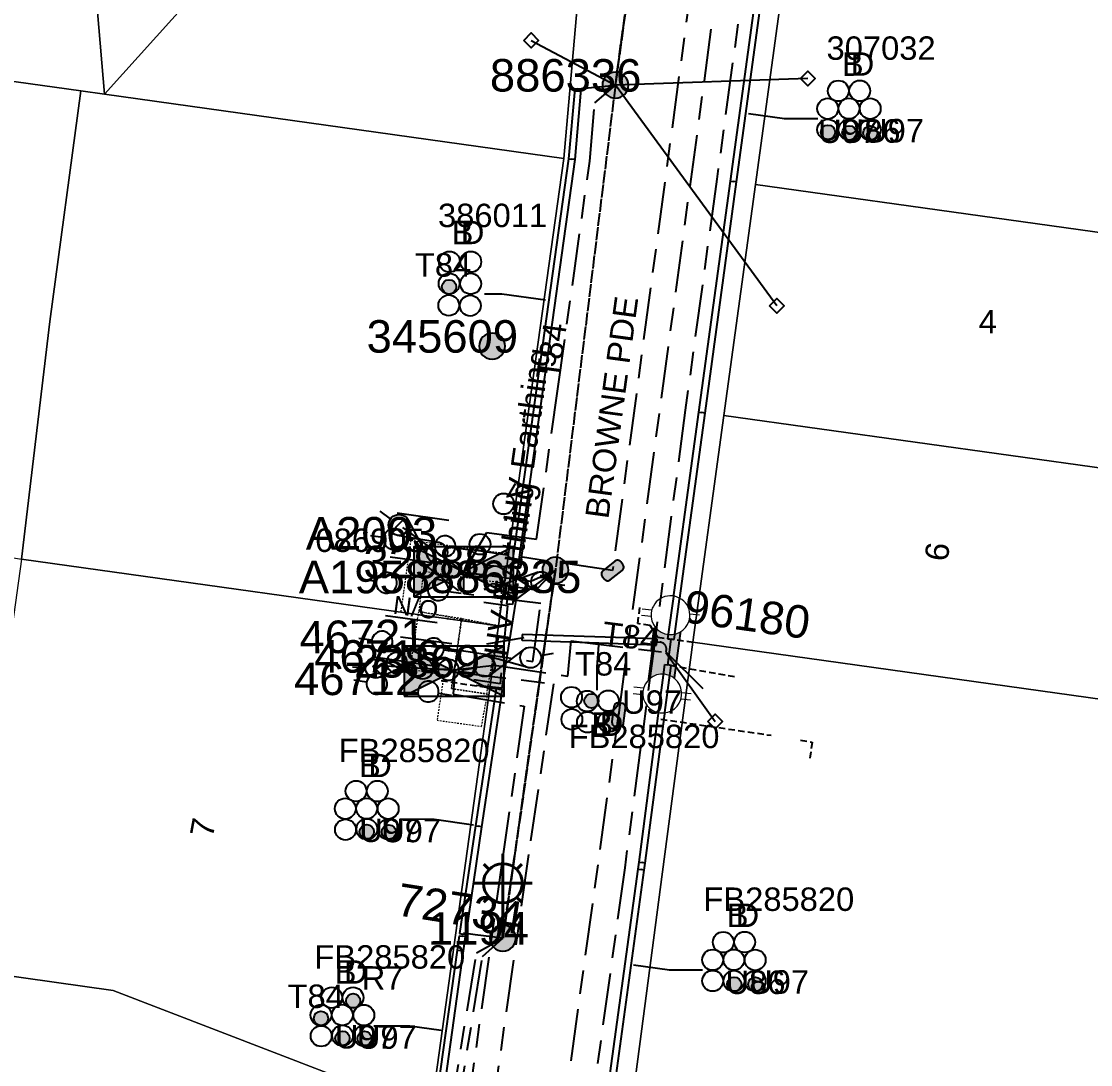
# Model space of a CAD drawing. Header units: metres. Extents: x 307881 to 309377, y 6244646 to 6245709.
# Drawn here: x 308344.4 to 308426.6, y 6245285.4 to 6245365.6 of the extents above; entities that cross this region are included whole.
import ezdxf
from ezdxf.enums import TextEntityAlignment as Align

# ---------------------------------------------------------------- set-up
doc = ezdxf.new("R2010")
doc.units = ezdxf.units.M
for name, pattern in [('Cable Exist OH', [1, 1, 0]), ('Cable Exist UG', [8.2, 4, -1.2, 1.8, -1.2]), ('DASHED', [0.75, 0.5, -0.25]), ('HIDDEN', [0.375, 0.25, -0.125]), ('HIDDEN2', [0.1875, 0.125, -0.0625])]:
    doc.linetypes.add(name, pattern=pattern)
doc.layers.get('0').update_dxf_attribs({"color": 6})
for name, color, linetype in [('_User Miscellaneous7', 7, 'Continuous'), ('Duct_SP_EXT', 7, 'Continuous'), ('Equip_HV_EXT', 7, 'Continuous'), ('Equip_LV_EXT', 7, 'Continuous'), ('Equip_SP_SL_EXT', 7, 'Continuous'), ('Mains_HV_EXT', 7, 'Continuous'), ('Mains_LV_EXT', 7, 'Continuous'), ('Mains_SL_EXT', 7, 'Continuous'), ('Services_SP_EXT', 7, 'Continuous'), ('Sub_SP_EXT', 7, 'Continuous'), ('SupportsOH_SP_TR_HV_LV_SL_EXT', 7, 'Continuous'), ('SupportsUG_SP_LV_EXT', 7, 'Continuous'), ('Trench_SP_EXT', 7, 'Continuous')]:
    doc.layers.add(name, color=color, linetype=linetype)
for name, color, linetype, lineweight in [('Cadastre Buildings_SP_EXT', 9, 'Continuous', 5), ('Cadastre Land Parcels_SP_EXT', 9, 'Continuous', 5), ('Cadastre Other Property_SP_EXT', 9, 'HIDDEN', 5), ('Cadastre Roads_SP_EXT', 9, 'Continuous', 5)]:
    doc.layers.add(name, color=color, linetype=linetype, lineweight=lineweight)
doc.layers.add('UNKNOWN_FEATURES', color=1, linetype='DASHED', plot=False)
doc.styles.add('iecARIAL', font='arial.ttf', dxfattribs={"height": 2})
doc.styles.add('POLE_LABEL', font='arial.ttf')
doc.styles.get("Standard").update_dxf_attribs({"font": 'arial.ttf'})
doc.styles.add('SWITCH_LABEL', font='arial.ttf', dxfattribs={"height": 2.5})
doc.linetypes.add('Cable E UG', pattern='A,6,-0.5,["E",Standard,S=1.7,R=0,X=0.5,Y=-1],-2.9', length=9.4)

# ---------------------------------------------------------------- blocks, each defined once
blk = doc.blocks.new('SUB_PADMOUNT_EXT')
for points in [[(0, 0), (-3.84, 1.92), (-3.84, -1.92)], [(0, 0), (3.84, 1.92), (3.84, -1.92)]]:
    blk.add_hatch(color=256).paths.add_polyline_path(points)
for p, q in [((3.84, 1.92), (-3.84, -1.92)), ((-3.84, 1.92), (3.84, -1.92))]:
    blk.add_line(p, q)
blk.add_lwpolyline([(-3.84, -1.92), (3.84, -1.92), (3.84, 1.92), (-3.84, 1.92)], close=True)
for tag, height, flags, p in [('ASSET_NUM', 2.5, 8, (2, 2)), ('STREET_CODE', 0.2, 9, (1.5, 0)), ('OPERATING_VOLTAGE', 0.2, 9, (1.5, -0.6)), ('ORIENTATION', 0.2, 9, (1.5, -0.8)), ('CONSTRUCTED_VOLTAGE', 0.2, 9, (1.5, -0.2)), ('NO_PHASES', 0.2, 9, (1.5, -0.4)), ('OWNED_BY', 0.2, 9, (1.5, -1)), ('OPERATED_BY', 0.2, 9, (1.5, -1.2)), ('SECONDARY_VOLTAGE', 0.2, 9, (1.5, -1.6)), ('MAINTAINED_BY', 0.2, 9, (1.5, -1.4)), ('STATE', 0.2, 9, (1.5, -1.8)), ('SUBSTATION_TYPE', 0.2, 9, (1.5, -2.2)), ('USAGE', 0.2, 9, (1.5, -2.4)), ('PARENT', 0.2, 9, (1.5, -2)), ('STREETNAME', 0.2, 9, (1.5, -3)), ('SUBURB', 0.2, 9, (1.5, -3.2)), ('LEGEND', 0.2, 9, (1.5, -2.6)), ('LOCATION', 0.2, 9, (1.5, -2.8)), ('Z', 0.2, 1, (1.5, -3.6)), ('NOTES', 0.2, 9, (1.5, -3.4))]:
    blk.add_attdef(tag, text='', height=height, dxfattribs=dict(flags=flags)).set_placement(p, align=Align.MIDDLE_LEFT)
blk = doc.blocks.new('PILLAR_EXT')
blk.add_hatch(color=256).paths.add_polyline_path([(-2.475, 0.99), (-2.475, -0.99), (2.475, -0.99), (2.475, 0.99)])
blk.add_lwpolyline([(-2.475, -0.99), (2.475, -0.99), (2.475, 0.99), (-2.475, 0.99)], close=True)
at = {"style": 'iecARIAL', "flags": 8}
blk.add_attdef('ASSET_NUM', (1.5, 3.5), '', height=2.5, dxfattribs=at)
for tag, p, flags in [('OWNED_BY', (0, -0.2), 9), ('STATE', (0, -0.4), 9), ('SUPPORT_TYPE', (0, -0.6), 9), ('USAGE', (0, -0.8), 9), ('LEGEND', (0, -1), 9), ('STREETNAME', (0, -1.8), 9), ('LOCATION', (0, -1.2), 9), ('NOTES', (0, -1.4), 9), ('PARENT', (0, -1.6), 9), ('SUBURB', (0, -2), 1)]:
    blk.add_attdef(tag, p, '', height=0.2, dxfattribs=dict(flags=flags))
blk = doc.blocks.new('DUCT_EXT')
blk.add_circle((0, 0.8), 0.8)
at = {"flags": 1}
blk.add_attdef('Z', (0, 0), '', height=0.2, dxfattribs=at)
at = {"flags": 9}
for tag, p in [('DUCT_CODE', (0, 0)), ('XSECT_TYPE', (0, -0.2)), ('STATE', (0, -0.6)), ('FB_REFERENCE', (0, -0.4)), ('NOTES', (0, -0.8))]:
    blk.add_attdef(tag, text='', height=0.2, dxfattribs=at).set_placement(p, align=Align.MIDDLE_LEFT)
blk = doc.blocks.new('SL_LANTERN_EXT')
at = {"lineweight": 40}
for p, q in [((0, 1.968), (0, 6.468)), ((-1.459, 5.676), (-1.061, 5.278)), ((1.458, 5.676), (1.06, 5.278)), ((-2.25, 4.218), (2.25, 4.218)), ((-1.459, 2.759), (-1.061, 3.157)), ((0, 0), (0, 2.721)), ((1.458, 2.759), (1.06, 3.157))]:
    blk.add_line(p, q, dxfattribs=at)
blk.add_circle((0, 4.218), 1.5, dxfattribs=at)
at = {"color": 7, "style": 'iecARIAL', "flags": 8}
blk.add_attdef('ASSET_NUM', (1.5, 1.5), '', height=2.5, dxfattribs=at)
for tag, p, height, flags in [('CONSTRUCTED_VOLTAGE', (0.981, -0.653), 0.2, 9), ('CONTROL_TYPE', (0.981, -0.853), 0.2, 9), ('LNUMBER', (2.181, -3.253), 2.5, 8), ('OPERATING_VOLTAGE', (0.981, -1.653), 0.2, 9), ('LANTERN_PURPOSE', (0.981, -1.053), 0.2, 9), ('LANTERN_TYPE', (0.981, -1.253), 0.2, 9), ('NO_PHASES', (0.981, -1.453), 0.2, 9), ('ORIENTATION', (0.981, -1.853), 0.2, 9), ('OWNED_BY', (0.981, -2.053), 0.2, 9), ('STATE', (0.981, -2.253), 0.2, 9), ('CEXIST', (0.981, -2.653), 0.2, 9), ('USAGE', (0.981, -2.453), 0.2, 9), ('CNEW', (0.981, -2.853), 0.2, 9), ('CNUMBER', (0.981, -3.053), 0.2, 9), ('CREMOVE', (0.981, -3.253), 0.2, 9), ('CREPLACE', (0.981, -3.453), 0.2, 9), ('LKINGHEIGHT', (0.981, -3.653), 0.2, 9), ('LBRACKET', (0.981, -3.853), 0.2, 9), ('LBRACKETVOCAB', (0.981, -4.053), 0.2, 9), ('LCATEGORY', (0.981, -4.253), 0.2, 9), ('LCHARGE1', (0.981, -4.453), 0.2, 9), ('LCHARGE1PERCENT', (0.981, -4.653), 0.2, 9), ('LCHARGE2', (0.981, -4.853), 0.2, 9), ('LCHARGE2PERCENT', (0.981, -5.053), 0.2, 9), ('LCHARGE3', (0.981, -5.253), 0.2, 9), ('LCHARGE3PERCENT', (0.981, -5.453), 0.2, 9), ('LEXIST', (0.981, -5.653), 0.2, 9), ('LLAMP', (0.981, -5.853), 0.2, 9), ('LLAMPVOCAB', (0.981, -6.053), 0.2, 9), ('LMAST', (0.981, -6.253), 0.2, 9), ('LMASTVOCAB', (0.981, -6.453), 0.2, 9), ('LNEW', (0.981, -6.653), 0.2, 9), ('LANTNUMBER', (0.981, -6.853), 0.2, 9), ('LOUTREACH', (0.981, -7.253), 0.2, 9), ('LOUTREACHVOCAB', (0.981, -7.453), 0.2, 9), ('LRATECODE', (0.981, -7.653), 0.2, 9), ('LREMOVE', (0.981, -7.853), 0.2, 9), ('LREPLACE', (0.981, -8.053), 0.2, 9), ('LTYPE', (0.981, -8.253), 0.2, 9), ('LTYPEVOCAB', (0.981, -8.453), 0.2, 9), ('LEGEND', (0.981, -8.653), 0.2, 9), ('LOCATION', (0.981, -8.853), 0.2, 9), ('NOTES', (0.981, -9.053), 0.2, 9), ('STREETNAME', (0.981, -9.253), 0.2, 9), ('SUBURB', (0.981, -9.453), 0.2, 1)]:
    blk.add_attdef(tag, p, '', height=height, dxfattribs=dict(flags=flags))
blk = doc.blocks.new('CCP_EXT')
at = {"flags": 9}
for tag, p in [('USAGE', (0, -1.2)), ('LEGEND', (0, -1.4)), ('LIFE_SUPPORT', (0, -1.6)), ('STATE', (0, -1.8)), ('NOTES', (0, -2))]:
    blk.add_attdef(tag, text='', height=0.2, dxfattribs=at).set_placement(p, align=Align.MIDDLE_LEFT)
blk.add_wipeout([(0, 0.566), (0.566, 0), (0, -0.566), (-0.566, 0)])
blk.add_lwpolyline([(-0.566, 0), (0, 0.566), (0.566, 0), (0, -0.566), (-0.566, 0)])
at = {"flags": 1}
blk.add_attdef('Z', (0, 0), '', height=0.2, dxfattribs=at)
at = {"flags": 9}
for tag, p in [('CCP_TYPE', (0, 0)), ('OPERATING_VOLTAGE', (0, -0.6)), ('ORIENTATION', (0, -0.8)), ('CONSTRUCTED_VOLTAGE', (0, -0.2)), ('NO_PHASES', (0, -0.4)), ('OWNED_BY', (0, -1))]:
    blk.add_attdef(tag, text='', height=0.2, dxfattribs=at).set_placement(p, align=Align.MIDDLE_LEFT)
blk = doc.blocks.new('POLE_EXT')
blk.add_hatch(color=256).paths.add_polyline_path([(-1, 0, 1), (1, 0, 1)])
blk.add_lwpolyline([(-1, 0, 1), (1, 0, 1)], format="xyb", close=True)
for tag, height, flags, p in [('pNumber', 2.5, 8, (-17.84, 2.067)), ('OWNED_BY', 0.2, 9, (1.355, -0.4)), ('SPECIAL_USE', 0.2, 9, (1.355, -0.8)), ('PARENT', 0.2, 9, (1.355, -0.6)), ('cLV', 0.2, 9, (1.355, -1.4)), ('STATE', 0.2, 9, (1.355, -1)), ('hDepth', 0.2, 9, (1.355, -1.6)), ('USAGE', 0.2, 9, (1.355, -1.2)), ('cHV', 0.2, 9, (1.355, -2)), ('hDia', 0.2, 9, (1.355, -1.8)), ('LBRACKET', 0.2, 9, (1.355, -2.2)), ('LExisting', 0.2, 9, (1.355, -2.4)), ('LANTNUMBER', 0.2, 9, (1.355, -2.6)), ('LOther', 0.2, 9, (1.355, -2.8)), ('LRemove', 0.2, 9, (1.355, -3)), ('LEGEND', 0.2, 9, (1.355, -3.2)), ('cLinedev', 0.2, 9, (1.355, -3.4)), ('pExisting', 0.2, 9, (1.355, -3.8)), ('LOCATION', 0.2, 9, (1.355, -3.6)), ('PFNUMBER', 0.2, 9, (1.355, -4)), ('NEWPFNUMBER', 0.2, 9, (1.355, -4.2)), ('pFooting', 0.2, 9, (1.355, -4.4)), ('pNew', 0.2, 9, (1.355, -4.6)), ('pRelocate', 0.2, 9, (1.355, -5)), ('pRemove', 0.2, 9, (1.355, -5.2)), ('pReplace', 0.2, 9, (1.355, -5.4)), ('pStay', 0.2, 9, (1.355, -5.6)), ('pType', 0.2, 9, (1.355, -5.8)), ('cspan', 0.2, 9, (1.355, -6)), ('STREETNAME', 0.2, 9, (1.355, -6.2)), ('SUBURB', 0.2, 9, (1.355, -6.4)), ('NOTES', 0.2, 9, (1.355, -6.6)), ('OPERATED_BY', 0.2, 9, (1.355, -7.014)), ('MAINTAINED_BY', 0.2, 9, (1.355, -6.814))]:
    blk.add_attdef(tag, text='', height=height, dxfattribs=dict(flags=flags)).set_placement(p, align=Align.MIDDLE_LEFT)
at = {"style": 'POLE_LABEL'}
for tag, height, flags, p in [('ASSET_NUM', 2.5, 8, (2, 2)), ('STRUCTURE_PLANT_NUMBER', 0.2, 9, (1.355, 0.028)), ('STREET_CODE', 0.2, 9, (1.355, -0.2))]:
    blk.add_attdef(tag, text='', height=height, dxfattribs=dict(at, flags=flags)).set_placement(p, align=Align.MIDDLE_LEFT)
at = {"flags": 1}
blk.add_attdef('Z', (1.355, -7.328), '', height=0.2, dxfattribs=at)
blk = doc.blocks.new('HV_STJ_EXT')
h = blk.add_hatch(color=256)
edge = h.paths.add_edge_path()
edge.add_ellipse((-0.586, 0.131), major_axis=(0.226, 0.226), ratio=1, start_angle=44.99996, end_angle=135)
edge.add_line((-0.906, 0.131), (-0.906, -0.131))
edge.add_ellipse((-0.586, -0.131), major_axis=(0.226, 0.226), ratio=1, start_angle=134.99996, end_angle=225)
edge.add_line((-0.586, -0.451), (0.586, -0.451))
edge.add_ellipse((0.586, -0.131), major_axis=(-0.226, 0.226), ratio=1, start_angle=134.99996, end_angle=225)
edge.add_line((0.906, -0.131), (0.906, 0.131))
edge.add_ellipse((0.586, 0.131), major_axis=(-0.226, 0.226), ratio=1, start_angle=224.99996, end_angle=315)
edge.add_line((0.586, 0.451), (-0.586, 0.451))
blk.add_lwpolyline([(-0.906, 0.131), (-0.906, -0.131, 0.414214), (-0.586, -0.451), (0.586, -0.451, 0.414214), (0.906, -0.131), (0.906, 0.131, 0.414214), (0.586, 0.451), (-0.586, 0.451, 0.414214)], format="xyb", close=True)
for tag, flags, p in [('ORIENTATION', 9, (1.5, 0)), ('Z', 1, (1.5, -0.8)), ('USAGE', 9, (1.5, -0.2)), ('LEGEND', 9, (1.5, -0.4)), ('NOTES', 9, (1.5, -0.6))]:
    blk.add_attdef(tag, text='', height=0.2, dxfattribs=dict(flags=flags)).set_placement(p, align=Align.MIDDLE_LEFT)
blk = doc.blocks.new('LV_UG_LINKS_OPEN_EXT')
at = {"lineweight": 20}
for p, q in [((-0.249, 1.473), (-0.249, 2.22)), ((0.249, 1.473), (0.249, 2.22)), ((-0.249, -1.473), (-0.249, -2.22)), ((0.249, -1.473), (0.249, -2.22))]:
    blk.add_line(p, q, dxfattribs=at)
at = {"flags": 9}
for tag, p in [('ACTUAL_STATUS', (0, 0)), ('OPERATING_VOLTAGE', (0, -0.6)), ('ORIENTATION', (0, -0.8)), ('CONSTRUCTED_VOLTAGE', (0, -0.2)), ('NO_PHASES', (0, -0.4)), ('STATE', (0, -1)), ('SWITCH_TYPE', (0, -1.2)), ('USAGE', (0, -1.4)), ('NOTES', (0, -1.6))]:
    blk.add_attdef(tag, text='', height=0.2, dxfattribs=at).set_placement(p, align=Align.MIDDLE_LEFT)
at = {"flags": 1}
blk.add_attdef('Z', (0, 0), '', height=0.2, dxfattribs=at)
blk.add_wipeout([(-0.249, 1.473), (-0.432, 1.43), (-0.608, 1.365), (-0.774, 1.278), (-0.928, 1.171), (-1.067, 1.045), (-1.19, 0.903), (-1.294, 0.747), (-1.377, 0.579), (-1.439, 0.402), (-1.478, 0.218), (-1.494, 0.031), (-1.486, -0.156), (-1.455, -0.341), (-1.4, -0.521), (-1.324, -0.692), (-1.227, -0.853), (-1.11, -1), (-0.976, -1.131), (-0.827, -1.244), (-0.664, -1.338), (-0.491, -1.411), (-0.311, -1.461), (-0.125, -1.489), (0.062, -1.493), (0.249, -1.473), (0.432, -1.43), (0.608, -1.365), (0.774, -1.278), (0.928, -1.171), (1.067, -1.045), (1.19, -0.903), (1.294, -0.747), (1.377, -0.579), (1.439, -0.402), (1.478, -0.218), (1.494, -0.031), (1.486, 0.156), (1.455, 0.341), (1.4, 0.521), (1.324, 0.692), (1.227, 0.853), (1.11, 1), (0.976, 1.131), (0.827, 1.244), (0.664, 1.338), (0.491, 1.411), (0.311, 1.461), (0.125, 1.489), (-0.062, 1.493)])
at = {"lineweight": 20}
blk.add_lwpolyline([(0, -1.494, 1), (0, 1.494, 1)], format="xyb", close=True, dxfattribs=at)
blk = doc.blocks.new('LV_UG_DFUSE_CLOSED_EXT')
for points in [[(1, 0), (0, 0)], [(5.04, 0.726), (2.156, -0.717)], [(5.049, -0.707), (2.156, 0.717)], [(6.2, 0.013), (7.2, 0.013)]]:
    blk.add_lwpolyline(points)
for centre in [(1.8, 0), (5.4, 0.011)]:
    blk.add_circle(centre, 0.8)
at = {"flags": 9}
for tag, p in [('ACTUAL_STATUS', (0, 0)), ('OPERATING_VOLTAGE', (0, -0.6)), ('ORIENTATION', (0, -0.8)), ('CONSTRUCTED_VOLTAGE', (0, -0.2)), ('NO_PHASES', (0, -0.4)), ('STATE', (0, -1)), ('SWITCH_TYPE', (0, -1.2)), ('USAGE', (0, -1.4)), ('NOTES', (0, -1.6))]:
    blk.add_attdef(tag, text='', height=0.2, dxfattribs=at).set_placement(p, align=Align.MIDDLE_LEFT)
at = {"flags": 1}
blk.add_attdef('Z', (0, 0), '', height=0.2, dxfattribs=at)
blk = doc.blocks.new('LV_UG_DFUSE_OPEN_EXT')
for points in [[(1, 0), (0, 0)], [(6.2, 0.013), (7.2, 0.013)]]:
    blk.add_lwpolyline(points)
for centre in [(1.8, 0), (5.4, 0.011)]:
    blk.add_circle(centre, 0.8)
at = {"flags": 9}
for tag, p in [('ACTUAL_STATUS', (0, 0)), ('OPERATING_VOLTAGE', (0, -0.6)), ('ORIENTATION', (0, -0.8)), ('CONSTRUCTED_VOLTAGE', (0, -0.2)), ('NO_PHASES', (0, -0.4)), ('STATE', (0, -1)), ('SWITCH_TYPE', (0, -1.2)), ('USAGE', (0, -1.4)), ('NOTES', (0, -1.6))]:
    blk.add_attdef(tag, text='', height=0.2, dxfattribs=at).set_placement(p, align=Align.MIDDLE_LEFT)
at = {"flags": 1}
blk.add_attdef('Z', (0, 0), '', height=0.2, dxfattribs=at)
blk = doc.blocks.new('SWG_HOLEC_SU_EXT')
blk.add_line((1.8, -2), (5.8, -2))
for points in [[(1, 0), (0, 0)], [(6.6, 0), (7.6, 0)]]:
    blk.add_lwpolyline(points)
for points in [[(1.8, -0.8, 1), (1.8, 0.8, 1)], [(5.8, -0.8, 1), (5.8, 0.8, 1)]]:
    blk.add_lwpolyline(points, format="xyb", close=True)
at = {"style": 'SWITCH_LABEL', "flags": 8}
blk.add_attdef('ASSET_NUM', text='', height=2.5, rotation=179.95437, dxfattribs=at).set_placement((-2.4, 0), align=Align.MIDDLE_LEFT)
at = {"flags": 1}
blk.add_attdef('Z', (0, 0), '', height=0.2, dxfattribs=at)
at = {"flags": 9}
for tag, p in [('ACTUAL_STATUS', (0, -0.4)), ('CONSTRUCTED_VOLTAGE', (0, -0.6)), ('NO_PHASES', (0, -0.8)), ('OPERATING_VOLTAGE', (0, -1)), ('ORIENTATION', (0, -1.2)), ('OWNED_BY', (0, -1.4)), ('PARENT', (0, -1.6)), ('STATE', (0, -1.8)), ('SWITCH_TYPE', (0, -2)), ('USAGE', (0, -2.2)), ('LOCATION', (0, -2.4)), ('STREETNAME', (0, -2.6)), ('SUBURB', (0, -2.8)), ('NOTES', (0, -3))]:
    blk.add_attdef(tag, text='', height=0.2, dxfattribs=at).set_placement(p, align=Align.MIDDLE_LEFT)
at = {"style": 'SWITCH_LABEL', "flags": 9}
blk.add_attdef('STREET_CODE', text='', height=0.2, dxfattribs=at).set_placement((0, -0.2), align=Align.MIDDLE_LEFT)
blk = doc.blocks.new('SWG_HOLEC_SU_NO_EXT')
blk.add_line((1.8, -2), (5.8, -2))
for points in [[(1, 0), (0, 0)], [(6.6, 0), (7.6, 0)]]:
    blk.add_lwpolyline(points)
for points in [[(1.8, -0.8, 1), (1.8, 0.8, 1)], [(5.8, -0.8, 1), (5.8, 0.8, 1)]]:
    blk.add_lwpolyline(points, format="xyb", close=True)
at = {"insert": (5.311, -3.639), "char_height": 1.4, "width": 3.88632, "attachment_point": 1, "rotation": 180}
blk.add_mtext('{\\fArial|b0|i0|c0|p34;N/O}', dxfattribs=at)
at = {"style": 'SWITCH_LABEL', "flags": 8}
blk.add_attdef('ASSET_NUM', text='', height=2.5, rotation=179.95437, dxfattribs=at).set_placement((-2.4, 0), align=Align.MIDDLE_LEFT)
at = {"flags": 1}
blk.add_attdef('Z', (0, 0), '', height=0.2, dxfattribs=at)
at = {"flags": 9}
for tag, p in [('ACTUAL_STATUS', (0, -0.4)), ('CONSTRUCTED_VOLTAGE', (0, -0.6)), ('NO_PHASES', (0, -0.8)), ('OPERATING_VOLTAGE', (0, -1)), ('ORIENTATION', (0, -1.2)), ('OWNED_BY', (0, -1.4)), ('PARENT', (0, -1.6)), ('STATE', (0, -1.8)), ('SWITCH_TYPE', (0, -2)), ('USAGE', (0, -2.2)), ('LOCATION', (0, -2.4)), ('STREETNAME', (0, -2.6)), ('SUBURB', (0, -2.8)), ('NOTES', (0, -3))]:
    blk.add_attdef(tag, text='', height=0.2, dxfattribs=at).set_placement(p, align=Align.MIDDLE_LEFT)
at = {"style": 'SWITCH_LABEL', "flags": 9}
blk.add_attdef('STREET_CODE', text='', height=0.2, dxfattribs=at).set_placement((0, -0.2), align=Align.MIDDLE_LEFT)
blk = doc.blocks.new('CABLE_LARGE_EXT')
h = blk.add_hatch(color=256)
edge = h.paths.add_edge_path()
edge.add_arc((0, 0.55), 0.55, 0, 360)
blk.add_circle((0, 0.55), 0.55)
at = {"flags": 1}
blk.add_attdef('Z', (0, 0), '', height=0.2, dxfattribs=at)
at = {"flags": 9}
for tag, p in [('COND_CODE', (0, 0)), ('XSECT_SIZE', (0, -0.6)), ('STATE', (0, -0.4)), ('FB_REFERENCE', (0, -0.2)), ('NOTES', (0, -0.8))]:
    blk.add_attdef(tag, text='', height=0.2, dxfattribs=at).set_placement(p, align=Align.MIDDLE_LEFT)

msp = doc.modelspace()

# ---------------------------------------------------------------- linework, layer by layer
at = {"layer": '_User Miscellaneous7'}
for points in [[(308405.629, 6245358.084), (308403.078, 6245358.079), (308400.308, 6245358.469)], [(308380.008, 6245344.624), (308381.342, 6245344.624), (308384.686, 6245344.16)], [(308388.681, 6245314.172), (308388.682, 6245315.95), (308388.807, 6245317.622)], [(308373.492, 6245304.275), (308376.133, 6245304.244), (308379.161, 6245303.817)], [(308396.779, 6245292.65), (308394.228, 6245292.645), (308391.458, 6245293.035)], [(308371.493, 6245288.376), (308374.261, 6245288.373), (308376.674, 6245288.025)]]:
    msp.add_lwpolyline(points, dxfattribs=at)
at = {"layer": 'Cadastre Buildings_SP_EXT', "linetype": 'Continuous'}
msp.add_lwpolyline([(308365.418, 6245256.435), (308366.202, 6245256.601), (308367.055, 6245256.878), (308367.877, 6245257.237), (308368.662, 6245257.672), (308369.402, 6245258.179), (308370.09, 6245258.754), (308370.72, 6245259.393), (308371.287, 6245260.088), (308371.786, 6245260.834), (308372.211, 6245261.624), (308372.56, 6245262.449), (308372.828, 6245263.306), (308373.014, 6245264.183), (308375.869, 6245281.673), (308351.457, 6245291.081), (308339.987, 6245292.682), (308335.468, 6245260.121), (308355.465, 6245257.439), (308362.23, 6245256.531), (308363.021, 6245256.393), (308363.819, 6245256.329), (308364.621, 6245256.345), (308365.418, 6245256.435)], close=True, dxfattribs=at)
at = {"layer": 'Cadastre Land Parcels_SP_EXT', "linetype": 'Continuous'}
for points in [[(308365.128, 6245375.923), (308363.125, 6245398.052), (308347.682, 6245396.461), (308350.771, 6245359.972), (308365.128, 6245375.923)], [(308350.771, 6245359.972), (308347.682, 6245396.461), (308332.551, 6245394.924), (308335.115, 6245362.143), (308348.96, 6245360.223), (308350.771, 6245359.972)], [(308387.656, 6245372.496), (308365.128, 6245375.923), (308350.771, 6245359.972), (308386.106, 6245355.043), (308387.656, 6245372.496)], [(308346.571, 6245342.498), (308348.96, 6245360.223), (308335.115, 6245362.143), (308312.09, 6245365.355), (308309.692, 6245347.538), (308307.37, 6245330.282), (308344.388, 6245324.226), (308346.571, 6245342.498)], [(308437.606, 6245347.918), (308400.842, 6245353.036), (308398.415, 6245335.269), (308435.189, 6245330.16), (308437.606, 6245347.918)], [(308432.832, 6245312.709), (308435.189, 6245330.16), (308398.415, 6245335.269), (308396.033, 6245317.849), (308432.832, 6245312.709)], [(308339.987, 6245292.682), (308351.457, 6245291.081), (308375.869, 6245281.673), (308378.804, 6245302.709), (308381.092, 6245319.106), (308344.388, 6245324.226), (308342.093, 6245307.772), (308339.987, 6245292.682)]]:
    msp.add_lwpolyline(points, close=True, dxfattribs=at)
at = {"layer": 'Cadastre Other Property_SP_EXT', "linetype": 'HIDDEN2'}
for points in [[(308381.092, 6245319.106), (308381.857, 6245324.619), (308374.33, 6245325.67), (308373.56, 6245320.153), (308381.092, 6245319.106)], [(308381.092, 6245319.106), (308381.382, 6245322.387), (308375.303, 6245323.297), (308374.955, 6245320.211), (308381.092, 6245319.106)], [(308378.248, 6245319.663), (308374.921, 6245320.198), (308374.263, 6245315.765), (308376.89, 6245315.365), (308376.354, 6245311.855), (308379.779, 6245311.379), (308380.232, 6245313.863), (308377.465, 6245314.285), (308378.248, 6245319.663)], [(308381.092, 6245319.106), (308378.248, 6245319.663), (308377.465, 6245314.285), (308380.181, 6245313.87), (308381.092, 6245319.106)]]:
    msp.add_lwpolyline(points, close=True, dxfattribs=at)
at = {"layer": 'Duct_SP_EXT'}
for p, q in [((308398.92, 6245353.299), (308401.25, 6245370.366)), ((308399.395, 6245353.234), (308401.725, 6245370.302)), ((308386.943, 6245360.396), (308386.464, 6245355.002)), ((308387.421, 6245360.353), (308386.941, 6245354.948)), ((308386.943, 6245360.396), (308387.182, 6245360.375)), ((308387.421, 6245360.353), (308387.182, 6245360.375)), ((308386.464, 6245355.002), (308384.006, 6245337.379)), ((308386.941, 6245354.948), (308384.481, 6245337.313)), ((308386.464, 6245355.002), (308386.702, 6245354.975)), ((308386.941, 6245354.948), (308386.702, 6245354.975)), ((308396.493, 6245335.532), (308398.92, 6245353.299)), ((308396.968, 6245335.467), (308399.395, 6245353.234)), ((308398.92, 6245353.299), (308399.158, 6245353.266)), ((308399.395, 6245353.234), (308399.158, 6245353.266)), ((308384.006, 6245337.379), (308381.692, 6245320.804)), ((308384.481, 6245337.313), (308382.168, 6245320.737)), ((308384.006, 6245337.379), (308384.243, 6245337.346)), ((308384.481, 6245337.313), (308384.243, 6245337.346)), ((308396.493, 6245335.532), (308396.731, 6245335.499)), ((308396.968, 6245335.467), (308396.731, 6245335.499)), ((308381.692, 6245320.804), (308381.93, 6245320.771)), ((308382.168, 6245320.737), (308381.93, 6245320.771)), ((308382.89, 6245317.974), (308382.897, 6245318.214)), ((308382.905, 6245318.454), (308382.897, 6245318.214)), ((308393.876, 6245316.135), (308394.114, 6245316.104)), ((308394.352, 6245316.073), (308394.114, 6245316.104)), ((308380.9, 6245314.285), (308379.311, 6245303.737)), ((308381.375, 6245314.214), (308379.786, 6245303.666)), ((308380.9, 6245314.285), (308381.138, 6245314.25)), ((308381.375, 6245314.214), (308381.138, 6245314.25)), ((308379.311, 6245303.737), (308378.09, 6245295.456)), ((308379.786, 6245303.666), (308378.565, 6245295.386)), ((308379.311, 6245303.737), (308379.311, 6245303.737)), ((308379.311, 6245303.737), (308379.548, 6245303.701)), ((308379.311, 6245303.737), (308379.548, 6245303.701)), ((308379.786, 6245303.666), (308379.548, 6245303.701)), ((308379.786, 6245303.666), (308379.548, 6245303.701)), ((308379.786, 6245303.666), (308379.786, 6245303.666)), ((308391.819, 6245300.401), (308391.889, 6245300.937)), ((308391.889, 6245300.937), (308391.889, 6245300.937)), ((308391.889, 6245300.937), (308392.127, 6245300.907)), ((308391.889, 6245300.937), (308392.127, 6245300.907)), ((308392.365, 6245300.876), (308392.127, 6245300.907)), ((308392.365, 6245300.876), (308392.127, 6245300.907)), ((308392.295, 6245300.338), (308392.365, 6245300.876)), ((308392.365, 6245300.876), (308392.365, 6245300.876)), ((308389.034, 6245280.003), (308391.819, 6245300.401)), ((308389.51, 6245279.938), (308392.295, 6245300.338)), ((308391.819, 6245300.401), (308392.057, 6245300.369)), ((308392.295, 6245300.338), (308392.057, 6245300.369)), ((308378.051, 6245295.29), (308377.898, 6245294.192)), ((308378.051, 6245295.29), (308378.289, 6245295.256)), ((308378.09, 6245295.456), (308378.327, 6245295.421)), ((308378.526, 6245295.223), (308378.289, 6245295.256)), ((308378.565, 6245295.386), (308378.327, 6245295.421)), ((308378.526, 6245295.223), (308378.373, 6245294.126)), ((308377.898, 6245294.192), (308376.124, 6245281.496)), ((308378.373, 6245294.126), (308376.599, 6245281.425)), ((308377.898, 6245294.192), (308378.135, 6245294.159)), ((308378.373, 6245294.126), (308378.135, 6245294.159))]:
    msp.add_line(p, q, dxfattribs=at)
at = {"layer": 'Mains_HV_EXT', "linetype": 'Cable Exist UG'}
for points in [[(308399.337, 6245393.848), (308389.854, 6245323.36)], [(308389.854, 6245323.36), (308379.02, 6245324.953), (308378.398, 6245323.246)], [(308377.673, 6245315.736), (308378.087, 6245317.236), (308383.727, 6245316.367), (308383.727, 6245316.367), (308384.34, 6245320.824), (308378.428, 6245321.558), (308378.404, 6245323.258)], [(308377.725, 6245315.684), (308377.605, 6245313.862), (308383.065, 6245312.924), (308383.065, 6245312.924), (308381.462, 6245301.759), (308377.274, 6245271.781)], [(308377.673, 6245315.58), (308385.311, 6245314.655), (308385.311, 6245314.655), (308383.397, 6245301.525), (308380.089, 6245278.34), (308380.089, 6245278.34), (308378.138, 6245264.957), (308374.308, 6245237.476)], [(308384.418, 6245269.435), (308390.345, 6245312.386)]]:
    msp.add_lwpolyline(points, dxfattribs=at)
at = {"layer": 'Mains_HV_EXT', "linetype": 'Cable E UG'}
for points in [[(308383.208, 6245326.891), (308383.536, 6245329.244)], [(308380.374, 6245323.757), (308382.749, 6245323.602), (308382.749, 6245323.602), (308383.208, 6245326.891)], [(308379.98, 6245321.914), (308380.609, 6245322.367), (308383.988, 6245321.875), (308385.451, 6245323.393)], [(308379.369, 6245314.539), (308381.367, 6245314.355), (308382.523, 6245321.568), (308379.98, 6245321.914)]]:
    msp.add_lwpolyline(points, dxfattribs=at)
at = {"layer": 'Mains_LV_EXT', "linetype": 'Cable Exist OH'}
for points in [[(308390.072, 6245360.664), (308394.21, 6245391.223)], [(308381.419, 6245295.105), (308385.456, 6245323.381)]]:
    msp.add_lwpolyline(points, dxfattribs=at)
at = {"layer": 'Mains_LV_EXT', "linetype": 'Cable Exist UG'}
for points in [[(308378.404, 6245323.258), (308380.195, 6245326.294), (308383.999, 6245325.766), (308383.999, 6245325.766), (308385.63, 6245337.153), (308388.094, 6245354.816), (308388.493, 6245359.314), (308390.072, 6245360.664)], [(308378.456, 6245323.207), (308380.203, 6245323.009), (308383.561, 6245322.542), (308383.561, 6245322.542), (308385.456, 6245323.381)], [(308335.202, 6245258.139), (308338.436, 6245257.676), (308338.436, 6245257.676), (308355.706, 6245255.387), (308355.706, 6245255.387), (308373.066, 6245253.432), (308374.98, 6245263.814), (308377.843, 6245281.351), (308379.857, 6245293.692), (308381.419, 6245295.105)]]:
    msp.add_lwpolyline(points, dxfattribs=at)
at = {"layer": 'Mains_SL_EXT', "linetype": 'Cable Exist UG'}
msp.add_lwpolyline([(308361.047, 6245261.873), (308357.982, 6245255.588), (308357.982, 6245255.588), (308362.001, 6245255.048), (308362.832, 6245254.903), (308363.774, 6245254.828), (308364.72, 6245254.846), (308365.659, 6245254.953), (308372.726, 6245253.943), (308374.488, 6245263.906), (308377.349, 6245281.432), (308379.395, 6245293.967), (308381.419, 6245295.105)], dxfattribs=at)
at = {"layer": 'Trench_SP_EXT', "linetype": 'Cable Exist UG'}
for points in [[(308387.182, 6245360.375), (308390.072, 6245360.664)], [(308378.021, 6245321.799), (308375.135, 6245324.017)], [(308385.456, 6245323.381), (308381.93, 6245320.771)], [(308379.96, 6245320.93), (308381.78, 6245320.667)], [(308381.78, 6245320.667), (308381.2, 6245314.64)], [(308383.034, 6245318.18), (308380.17, 6245317.71)], [(308379.104, 6245317.067), (308375.544, 6245317.575)], [(308394.102, 6245316.088), (308394.349, 6245318.079)], [(308393.952, 6245317.1), (308397.036, 6245314.063)], [(308381.2, 6245314.64), (308379.18, 6245314.97)], [(308381.419, 6245295.105), (308379.285, 6245295.369), (308378.391, 6245295.479)]]:
    msp.add_lwpolyline(points, dxfattribs=at)
msp.add_lwpolyline([(308392.783, 6245317.889), (308393.524, 6245317.848), (308393.524, 6245317.848, -0.517351), (308393.952, 6245317.1)], format="xyb", dxfattribs=at)
at = {"layer": 'UNKNOWN_FEATURES'}
for points in [[(308391.792, 6245319.276), (308391.956, 6245320.54)], [(308396.061, 6245317.84), (308393.332, 6245318.212), (308392.737, 6245319.147), (308391.792, 6245319.276)], [(308399.242, 6245315.183), (308394.102, 6245316.088)], [(308376.67, 6245314.901), (308381.382, 6245314.214)], [(308404.312, 6245310.315), (308405.212, 6245310.171), (308405.014, 6245308.91)]]:
    msp.add_lwpolyline(points, dxfattribs=at)

# ---------------------------------------------------------------- block references
at = {"layer": '_User Miscellaneous7'}
for name, p in [('DUCT_EXT', (308407.22, 6245359.425)), ('DUCT_EXT', (308408.863, 6245359.431)), ('DUCT_EXT', (308406.402, 6245358.066)), ('DUCT_EXT', (308408.036, 6245358.07)), ('DUCT_EXT', (308409.671, 6245358.063)), ('DUCT_EXT', (308406.403, 6245356.452)), ('CABLE_LARGE_EXT', (308406.423, 6245356.498)), ('DUCT_EXT', (308408.041, 6245356.441)), ('DUCT_EXT', (308409.676, 6245356.439)), ('CABLE_LARGE_EXT', (308409.676, 6245356.439)), ('DUCT_EXT', (308377.308, 6245346.291)), ('DUCT_EXT', (308378.948, 6245346.29)), ('DUCT_EXT', (308377.283, 6245344.615)), ('DUCT_EXT', (308378.94, 6245344.605)), ('CABLE_LARGE_EXT', (308377.283, 6245344.615)), ('DUCT_EXT', (308377.255, 6245342.939)), ('DUCT_EXT', (308378.912, 6245342.921)), ('DUCT_EXT', (308386.695, 6245312.823)), ('DUCT_EXT', (308387.91, 6245312.522)), ('DUCT_EXT', (308389.526, 6245312.55)), ('CABLE_LARGE_EXT', (308388.231, 6245312.792)), ('DUCT_EXT', (308386.725, 6245311.117)), ('DUCT_EXT', (308387.925, 6245310.902)), ('DUCT_EXT', (308389.545, 6245310.934)), ('DUCT_EXT', (308370.127, 6245305.604)), ('DUCT_EXT', (308371.766, 6245305.603)), ('DUCT_EXT', (308369.299, 6245304.26)), ('DUCT_EXT', (308370.941, 6245304.264)), ('DUCT_EXT', (308372.597, 6245304.255)), ('DUCT_EXT', (308369.316, 6245302.646)), ('DUCT_EXT', (308370.961, 6245302.683)), ('DUCT_EXT', (308372.618, 6245302.665)), ('CABLE_LARGE_EXT', (308370.95, 6245302.732)), ('CABLE_LARGE_EXT', (308372.653, 6245302.713)), ('DUCT_EXT', (308398.37, 6245293.991)), ('DUCT_EXT', (308400.013, 6245293.997)), ('DUCT_EXT', (308397.552, 6245292.632)), ('DUCT_EXT', (308399.186, 6245292.636)), ('DUCT_EXT', (308400.821, 6245292.629)), ('DUCT_EXT', (308397.553, 6245291.018)), ('DUCT_EXT', (308399.191, 6245291.007)), ('DUCT_EXT', (308400.826, 6245291.005)), ('CABLE_LARGE_EXT', (308400.836, 6245291.008)), ('DUCT_EXT', (308368.255, 6245289.733)), ('DUCT_EXT', (308369.895, 6245289.732)), ('CABLE_LARGE_EXT', (308369.904, 6245289.737)), ('DUCT_EXT', (308367.428, 6245288.389)), ('CABLE_LARGE_EXT', (308367.428, 6245288.389)), ('DUCT_EXT', (308369.069, 6245288.393)), ('DUCT_EXT', (308370.725, 6245288.383)), ('DUCT_EXT', (308367.444, 6245286.775)), ('DUCT_EXT', (308369.09, 6245286.812)), ('CABLE_LARGE_EXT', (308369.078, 6245286.861)), ('DUCT_EXT', (308370.746, 6245286.794)), ('CABLE_LARGE_EXT', (308370.781, 6245286.842))]:
    msp.add_blockref(name, p, dxfattribs=at)
for p, rotation in [((308408.061, 6245356.451), 0.1632353386994368), ((308389.375, 6245311.75), 269.9999999999998), ((308399.211, 6245291.017), 0.1632353386994368)]:
    msp.add_blockref('CABLE_LARGE_EXT', p, dxfattribs=dict(at, rotation=rotation))
at = {"layer": 'Equip_HV_EXT'}
ref = msp.add_blockref('SWG_HOLEC_SU_EXT', (308378.221, 6245321.61), dxfattribs=dict(at, rotation=171.9952709651943))
ref.add_attrib('ASSET_NUM', 'A1958', dxfattribs={"layer": '0', "height": 2.5, "style": 'SWITCH_LABEL'}).set_placement((308375.822, 6245322.86), align=Align.MIDDLE_RIGHT)
for p, rotation in [((308389.854, 6245323.36), 38.74953132821734), ((308390.329, 6245312.269), 262.4350692985032)]:
    msp.add_blockref('HV_STJ_EXT', p, dxfattribs=dict(at, rotation=rotation))
at = {"layer": 'Equip_LV_EXT'}
for name, p, rotation in [('LV_UG_DFUSE_OPEN_EXT', (308378.743, 6245323.832), 59.46185398017163), ('LV_UG_DFUSE_CLOSED_EXT', (308379.034, 6245323.141), 352.7172853975268), ('LV_UG_DFUSE_CLOSED_EXT', (308378.243, 6245315.684), 10.40772688532251)]:
    msp.add_blockref(name, p, dxfattribs=dict(at, rotation=rotation))
at = {"layer": 'Equip_SP_SL_EXT'}
ref = msp.add_blockref('SL_LANTERN_EXT', (308381.419, 6245295.105), dxfattribs=at)
ref.add_attrib('ASSET_NUM', '72734', dxfattribs={"layer": '0', "height": 2.5, "rotation": 351.03758, "style": 'iecARIAL'}).set_placement((308382.919, 6245296.605), align=Align.MIDDLE_RIGHT)
at = {"layer": 'Services_SP_EXT'}
for p in [(308404.881, 6245361.19), (308373.722, 6245326.677)]:
    msp.add_blockref('CCP_EXT', p, dxfattribs=at)
at = {"layer": 'Sub_SP_EXT'}
ref = msp.add_blockref('SUB_PADMOUNT_EXT', (308378.404, 6245323.258), dxfattribs=at)
ref.add_attrib('ASSET_NUM', '32988', dxfattribs={"layer": '0', "height": 2.5}).set_placement((308380.404, 6245324.008), align=Align.MIDDLE_RIGHT)
ref = msp.add_blockref('SUB_PADMOUNT_EXT', (308377.673, 6245315.632), dxfattribs=at)
ref.add_attrib('ASSET_NUM', '23869', dxfattribs={"layer": '0', "height": 2.5}).set_placement((308379.673, 6245316.382), align=Align.MIDDLE_RIGHT)
at = {"layer": 'SupportsOH_SP_TR_HV_LV_SL_EXT'}
ref = msp.add_blockref('POLE_EXT', (308390.072, 6245360.664), dxfattribs=at)
ref.add_attrib('ASSET_NUM', '886336', dxfattribs={"layer": '0', "height": 2.5, "rotation": 359.92883, "style": 'POLE_LABEL'}).set_placement((308392.072, 6245361.414), align=Align.MIDDLE_RIGHT)
ref = msp.add_blockref('POLE_EXT', (308380.59, 6245340.605), dxfattribs=at)
ref.add_attrib('ASSET_NUM', '345609', dxfattribs={"layer": '0', "height": 2.5, "style": 'POLE_LABEL'}).set_placement((308382.59, 6245341.355), align=Align.MIDDLE_RIGHT)
ref = msp.add_blockref('POLE_EXT', (308385.456, 6245323.381), dxfattribs=at)
ref.add_attrib('ASSET_NUM', '886335', dxfattribs={"layer": '0', "height": 2.5, "rotation": 0.03592, "style": 'POLE_LABEL'}).set_placement((308387.456, 6245324.131), align=Align.TOP_RIGHT)
ref = msp.add_blockref('POLE_EXT', (308381.419, 6245295.105), dxfattribs=at)
ref.add_attrib('ASSET_NUM', '1194', dxfattribs={"layer": '0', "height": 2.5, "rotation": 0.03823, "style": 'POLE_LABEL'}).set_placement((308383.419, 6245295.855), align=Align.MIDDLE_RIGHT)
at = {"layer": 'SupportsUG_SP_LV_EXT'}
ref = msp.add_blockref('PILLAR_EXT', (308393.898, 6245317.142), dxfattribs=dict(at, rotation=82.4409425186638))
ref.add_attrib('ASSET_NUM', '96180', dxfattribs={"layer": '0', "height": 2.5, "rotation": 352.1583, "style": 'iecARIAL'}).set_placement((308395.398, 6245320.642), align=Align.MIDDLE_LEFT)

# ---------------------------------------------------------------- texts
at = {"layer": '_User Miscellaneous7'}
for s, p in [('307032', (308406.311, 6245362.616)), ('B', (308407.487, 6245361.384)), ('D', (308408.167, 6245361.392)), ('U97', (308405.663, 6245356.224)), ('U86', (308407.389, 6245356.244)), ('U97', (308409.195, 6245356.272)), ('386011', (308376.43, 6245349.757)), ('B', (308377.472, 6245348.445)), ('D', (308378.183, 6245348.445)), ('T84', (308374.65, 6245345.951)), ('B', (308388.213, 6245310.655)), ('D', (308388.865, 6245310.645)), ('FB285820', (308386.474, 6245309.711)), ('FB285820', (308368.79, 6245308.631)), ('B', (308370.353, 6245307.478)), ('D', (308371.063, 6245307.478)), ('U97', (308370.375, 6245302.492)), ('U97', (308372.054, 6245302.473)), ('FB285820', (308396.839, 6245297.197)), ('B', (308398.637, 6245295.95)), ('D', (308399.317, 6245295.958)), ('FB285820', (308366.919, 6245292.76)), ('B', (308368.481, 6245291.607)), ('D', (308369.191, 6245291.607)), ('R7', (308370.562, 6245291.145)), ('U86', (308398.539, 6245290.81)), ('U97', (308400.355, 6245290.841)), ('T84', (308364.856, 6245289.737)), ('U97', (308368.503, 6245286.621)), ('U97', (308370.182, 6245286.602))]:
    msp.add_text(s, height=1.8, dxfattribs=at).set_placement(p)
for s, rotation, p in [('T84', 82.05891, (308385.744, 6245337.969)), ('HV Earthing', 82.05323, (308383.208, 6245326.891)), ('HV Earthing', 80.88968, (308381.738, 6245316.67))]:
    msp.add_text(s, height=1.8, rotation=rotation, dxfattribs=at).set_placement(p)
at = {"layer": 'Cadastre Land Parcels_SP_EXT'}
msp.add_text('4', height=1.8, dxfattribs=at).set_placement((308418.013, 6245341.596))
for s, rotation, p in [('6', 82.22932, (308415.617, 6245323.997)), ('7', 79.44698, (308359.099, 6245302.75))]:
    msp.add_text(s, height=1.8, rotation=rotation, dxfattribs=at).set_placement(p)
at = {"layer": 'Cadastre Roads_SP_EXT'}
msp.add_text('BROWNE PDE', height=1.8, rotation=82.26807, dxfattribs=at).set_placement((308389.527, 6245327.27))

# ---------------------------------------------------------------- next in the draw order: block references
at = {"layer": 'Services_SP_EXT'}
for p in [(308383.585, 6245364.112), (308404.881, 6245361.19), (308402.492, 6245343.713), (308373.722, 6245326.677), (308371.995, 6245315.988), (308397.751, 6245311.761)]:
    msp.add_blockref('CCP_EXT', p, dxfattribs=at)

# ---------------------------------------------------------------- next in the draw order: linework, layer by layer
at = {"layer": 'Cadastre Buildings_SP_EXT', "linetype": 'Continuous'}
msp.add_lwpolyline([(308383.649, 6245337.429), (308386.106, 6245355.043), (308350.771, 6245359.972), (308348.96, 6245360.223), (308346.571, 6245342.498), (308344.388, 6245324.226), (308381.092, 6245319.106), (308383.649, 6245337.429)], close=True, dxfattribs=at)
at = {"layer": 'Services_SP_EXT'}
for points in [[(308404.881, 6245361.19), (308390.072, 6245360.664)], [(308378.404, 6245323.258), (308373.722, 6245326.677)]]:
    msp.add_lwpolyline(points, dxfattribs=at)

# ---------------------------------------------------------------- next in the draw order: block references
at = {"layer": 'Equip_HV_EXT'}
ref = msp.add_blockref('SWG_HOLEC_SU_EXT', (308378.761, 6245324.976), dxfattribs=dict(at, rotation=172.0588998491485))
ref.add_attrib('ASSET_NUM', 'A2003', dxfattribs={"layer": '0', "height": 2.5, "style": 'SWITCH_LABEL'}).set_placement((308376.362, 6245326.226), align=Align.MIDDLE_RIGHT)
at = {"layer": 'Equip_LV_EXT', "rotation": 143.9999999316869}
msp.add_blockref('LV_UG_DFUSE_CLOSED_EXT', (308377.804, 6245323.698), dxfattribs=at)
at = {"layer": 'Services_SP_EXT'}
for p in [(308383.585, 6245364.112), (308402.492, 6245343.713), (308371.995, 6245315.988), (308397.751, 6245311.761)]:
    msp.add_blockref('CCP_EXT', p, dxfattribs=at)

# ---------------------------------------------------------------- next in the draw order: texts
at = {"layer": 'Cadastre Other Property_SP_EXT'}
msp.add_text('086905', height=1.8, dxfattribs=at).set_placement((308367.002, 6245324.786))

# ---------------------------------------------------------------- next in the draw order: linework, layer by layer
at = {"layer": 'Cadastre Buildings_SP_EXT', "linetype": 'Continuous'}
msp.add_lwpolyline([(308403.172, 6245370.104), (308400.842, 6245353.036), (308437.606, 6245347.918), (308470.751, 6245343.337), (308478.031, 6245398.057)], dxfattribs=at)
msp.add_lwpolyline([(308390.976, 6245279.582), (308416.993, 6245281.496), (308428.473, 6245279.893), (308430.537, 6245294.687), (308432.832, 6245312.709), (308396.033, 6245317.849), (308393.702, 6245300.192), (308390.976, 6245279.582)], close=True, dxfattribs=at)
at = {"layer": 'Cadastre Roads_SP_EXT', "linetype": 'Continuous'}
msp.add_lwpolyline([(308403.172, 6245370.104), (308406.381, 6245393.598), (308397.173, 6245392.496), (308390.248, 6245391.668), (308387.656, 6245372.496), (308386.106, 6245355.043), (308383.649, 6245337.429), (308381.092, 6245319.106), (308378.804, 6245302.709), (308375.869, 6245281.673), (308373.014, 6245264.183), (308379.897, 6245262.969), (308388.448, 6245261.464), (308390.976, 6245279.582), (308393.702, 6245300.192), (308396.033, 6245317.849), (308398.415, 6245335.269), (308400.842, 6245353.036), (308403.172, 6245370.104)], close=True, dxfattribs=at)
at = {"layer": 'Services_SP_EXT'}
for points in [[(308383.585, 6245364.113), (308390.072, 6245360.664)], [(308402.492, 6245343.713), (308390.072, 6245360.664)], [(308377.673, 6245315.684), (308372.047, 6245316.04)]]:
    msp.add_lwpolyline(points, dxfattribs=at)
at = {"layer": 'UNKNOWN_FEATURES'}
msp.add_lwpolyline([(308393.569, 6245311.94), (308402.054, 6245310.694)], dxfattribs=at)

# ---------------------------------------------------------------- next in the draw order: block references
at = {"layer": 'Equip_HV_EXT'}
ref = msp.add_blockref('SWG_HOLEC_SU_NO_EXT', (308377.88, 6245317.132), dxfattribs=dict(at, rotation=172.453239241687))
ref.add_attrib('ASSET_NUM', '46721', dxfattribs={"layer": '0', "height": 2.5, "rotation": 1, "style": 'SWITCH_LABEL'}).set_placement((308375.481, 6245318.382), align=Align.MIDDLE_RIGHT)
ref = msp.add_blockref('SWG_HOLEC_SU_EXT', (308379.019, 6245315.493), dxfattribs=dict(at, rotation=172.3808981604842))
ref.add_attrib('ASSET_NUM', '46716', dxfattribs={"layer": '0', "height": 2.5, "rotation": 359.84698, "style": 'SWITCH_LABEL'}).set_placement((308376.62, 6245316.743), align=Align.MIDDLE_RIGHT)
ref = msp.add_blockref('SWG_HOLEC_SU_EXT', (308377.465, 6245313.784), dxfattribs=dict(at, rotation=171.3865759828458))
ref.add_attrib('ASSET_NUM', '46712', dxfattribs={"layer": '0', "height": 2.5, "style": 'SWITCH_LABEL'}).set_placement((308375.066, 6245315.034), align=Align.MIDDLE_RIGHT)
at = {"layer": 'Equip_LV_EXT', "rotation": 178.5562702040676}
msp.add_blockref('LV_UG_DFUSE_CLOSED_EXT', (308377.048, 6245315.769), dxfattribs=at)

# ---------------------------------------------------------------- next in the draw order: block references
at = {"layer": 'Equip_LV_EXT'}
for p, rotation in [((308394.31, 6245319.926), 264.3311388815762), ((308393.674, 6245313.899), 83.72766666166824)]:
    msp.add_blockref('LV_UG_LINKS_OPEN_EXT', p, dxfattribs=dict(at, rotation=rotation))

# ---------------------------------------------------------------- next in the draw order: linework, layer by layer
at = {"layer": 'Duct_SP_EXT'}
for p, q in [((308394.111, 6245318.112), (308396.493, 6245335.532)), ((308394.586, 6245318.047), (308396.968, 6245335.467)), ((308393.26, 6245318.113), (308382.905, 6245318.454)), ((308393.26, 6245318.113), (308393.252, 6245317.873)), ((308394.111, 6245318.112), (308394.349, 6245318.079)), ((308393.244, 6245317.634), (308382.89, 6245317.974)), ((308393.244, 6245317.634), (308393.252, 6245317.873)), ((308394.586, 6245318.047), (308394.349, 6245318.079)), ((308391.889, 6245300.937), (308393.876, 6245316.135)), ((308392.365, 6245300.876), (308394.352, 6245316.073))]:
    msp.add_line(p, q, dxfattribs=at)
at = {"layer": 'Mains_HV_EXT', "linetype": 'Cable Exist UG'}
for points in [[(308390.325, 6245312.24), (308401.745, 6245396.737), (308380.243, 6245404.825), (308339.86, 6245400.692), (308323.087, 6245398.995), (308293.447, 6245389.924), (308279.643, 6245384.737), (308268.605, 6245379.704), (308263.946, 6245376.691), (308247.281, 6245365.914), (308231.959, 6245351.911), (308215.673, 6245369.214), (308194.808, 6245385.89), (308180.385, 6245388.329), (308165.242, 6245387.166), (308132.367, 6245384.641), (308130.722, 6245414.084), (308123.845, 6245444.982), (308117.201, 6245474.834), (308121.244, 6245485.868), (308119.084, 6245496.317), (308120.734, 6245498.345), (308119.593, 6245503.716)], [(308400.199, 6245370.51), (308397.87, 6245353.442), (308395.443, 6245335.675), (308393.121, 6245318.103), (308390.786, 6245300.521), (308387.975, 6245280.199)]]:
    msp.add_lwpolyline(points, dxfattribs=at)
at = {"layer": 'Mains_LV_EXT', "linetype": 'Cable Exist UG'}
msp.add_lwpolyline([(308377.673, 6245315.736), (308380.769, 6245316.095), (308386.415, 6245315.248), (308386.681, 6245317.962), (308393.954, 6245317.068)], dxfattribs=at)
at = {"layer": 'Mains_SL_EXT', "linetype": 'Cable Exist OH'}
msp.add_lwpolyline([(308394.21, 6245391.223), (308390.072, 6245360.664), (308385.456, 6245323.381), (308381.419, 6245295.105)], dxfattribs=at)
at = {"layer": 'Services_SP_EXT'}
msp.add_lwpolyline([(308393.954, 6245317.068), (308397.751, 6245311.761)], dxfattribs=at)

# ---------------------------------------------------------------- next in the draw order: texts
at = {"layer": '_User Miscellaneous7'}
msp.add_text('T84', height=1.8, rotation=352.75549, dxfattribs=at).set_placement((308388.97, 6245317.666))
for s, p in [('T84', (308386.971, 6245315.287)), ('U97', (308390.584, 6245312.348))]:
    msp.add_text(s, height=1.8, dxfattribs=at).set_placement(p)

doc.saveas('drawing.dxf')
